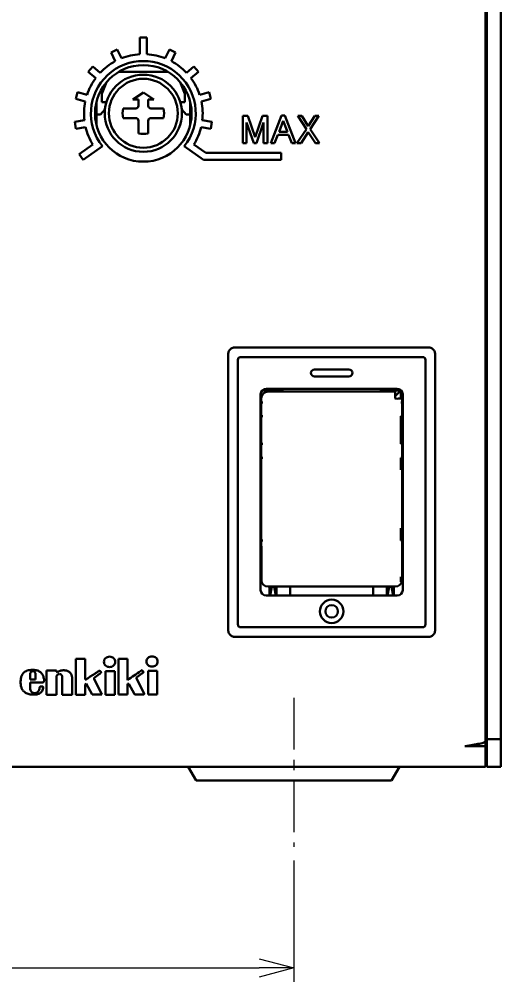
# Model space of a CAD drawing. Header units: millimetres. Extents: x 92 to 566, y 48 to 192.
# Drawn here: x 131.7 to 166.6, y 59.4 to 129.3 of the extents above; entities that cross this region are included whole.
import ezdxf

# ---------------------------------------------------------------- set-up
doc = ezdxf.new("R2010")
doc.units = ezdxf.units.MM
doc.linetypes.add('CENTER', pattern=[2, 1.25, -0.25, 0.25, -0.25])
doc.layers.get('0').update_dxf_attribs({"lineweight": 30})
doc.layers.get('Defpoints').update_dxf_attribs({"lineweight": 9})
doc.layers.add('2KD_寸法１', color=7, linetype='Continuous', lineweight=15)
doc.layers.add('2KD_寸法１ @ 1', color=7, linetype='Continuous', lineweight=15)
doc.styles.get("Standard").update_dxf_attribs({"font": 'simplex.shx', "width": 0.8, "bigfont": 'extfont.shx'})
doc.dimstyles.new('KD-STD', dxfattribs={"dimscale": 0, "dimtxt": 2.5, "dimasz": 2.5, "dimexe": 1, "dimexo": 1, "dimgap": 1, "dimtad": 1, "dimdsep": 46, "dimtxsty": 'Standard', "dimblk": 'OPEN30', "dimcen": 0, "dimadec": 0, "dimazin": 0, "dimtfac": 1, "dimtmove": 0, "dimatfit": 3, "dimldrblk": 'OPEN30', "dimfxl": 1, "dimtolj": 1, "dimtzin": 0, "dimlwd": 15, "dimlwe": 15, "dimarcsym": 0})

# ---------------------------------------------------------------- blocks, each defined once
blk = doc.blocks.new('_Open30')
at = {"lineweight": -2}
for p, q in [((-1, 0.268), (0, 0)), ((0, 0), (-1, -0.268)), ((0, 0), (-1, 0))]:
    blk.add_line(p, q, dxfattribs=at)
blk = doc.blocks.new('*D41')
at = {"layer": '2KD_寸法１', "color": 0, "lineweight": 15}
for p, q in [((106.605, 68.224), (106.605, 59.434)), ((151.605, 68.224), (151.605, 59.434)), ((109.105, 60.434), (149.105, 60.434))]:
    blk.add_line(p, q, dxfattribs=at)
at = {"layer": 'Defpoints', "color": 0}
for p in [(106.605, 69.224), (151.605, 69.224), (151.605, 60.434)]:
    blk.add_point(p, dxfattribs=at)
at = {"layer": '2KD_寸法１', "color": 0, "lineweight": 15, "xscale": 2.5, "yscale": 2.5, "zscale": 2.5, "rotation": 180}
blk.add_blockref('_Open30', (106.605, 60.434), dxfattribs=at)
at = {"layer": '2KD_寸法１', "color": 0, "lineweight": 15, "xscale": 2.5, "yscale": 2.5, "zscale": 2.5}
blk.add_blockref('_Open30', (151.605, 60.434), dxfattribs=at)
at = {"layer": '2KD_寸法１', "color": 0, "insert": (129.105, 62.684), "char_height": 2.5, "attachment_point": 5}
blk.add_mtext('\\A1;45', dxfattribs=at)
blk = doc.blocks.new('A$C07186D2C')
for p, q in [((36.4, 1.854), (36.4, 90.8)), ((36.5, 91), (36.5, 2)), ((37.5, 91), (37.5, 2)), ((11.35, 52.9), (11.35, 51.693)), ((11.85, 52.9), (11.35, 52.9)), ((11.85, 51.693), (11.85, 52.9)), ((9.713, 52.037), (9.26, 51.826)), ((9.26, 51.826), (9.559, 51.185)), ((10.012, 51.396), (9.713, 52.037)), ((13.487, 52.037), (13.188, 51.396)), ((13.94, 51.826), (13.487, 52.037)), ((13.641, 51.185), (13.94, 51.826)), ((7.93, 50.805), (7.609, 50.422)), ((7.609, 50.422), (8.151, 49.968)), ((8.472, 50.351), (7.93, 50.805)), ((13.386, 50.41), (9.814, 50.41)), ((15.27, 50.805), (14.728, 50.351)), ((15.049, 49.968), (15.591, 50.422)), ((15.591, 50.422), (15.27, 50.805)), ((8.933, 49.667), (8.6, 48.81)), ((14.267, 49.667), (14.6, 48.81)), ((6.835, 48.936), (6.706, 48.453)), ((7.518, 48.753), (6.835, 48.936)), ((11.6, 48.91), (10.85, 48.41)), ((12.35, 48.41), (11.6, 48.91)), ((16.365, 48.936), (15.682, 48.753)), ((16.494, 48.453), (16.365, 48.936)), ((6.706, 48.453), (7.389, 48.27)), ((8.2, 48.231), (8.2, 47.31)), ((8.6, 48.21), (8.6, 48.81)), ((8.917, 48.21), (8.6, 48.21)), ((10.85, 48.41), (11.25, 48.41)), ((11.25, 48.41), (11.25, 47.96)), ((11.95, 47.96), (11.95, 48.41)), ((11.95, 48.41), (12.35, 48.41)), ((14.6, 48.21), (14.283, 48.21)), ((14.6, 48.81), (14.6, 48.21)), ((15, 47.31), (15, 48.231)), ((15.811, 48.27), (16.494, 48.453)), ((8.5, 47.31), (8.814, 47.686)), ((11.05, 47.76), (10.141, 47.76)), ((13.059, 47.76), (12.15, 47.76)), ((14.7, 47.31), (14.386, 47.686)), ((7.329, 46.901), (6.633, 46.778)), ((8.2, 47.31), (8.5, 47.31)), ((8.2, 47.31), (8.2, 46.569)), ((10.141, 47.06), (11.05, 47.06)), ((11.25, 46.86), (11.25, 45.951)), ((11.95, 45.951), (11.95, 46.86)), ((12.15, 47.06), (13.059, 47.06)), ((15, 47.31), (14.7, 47.31)), ((15, 47.31), (15, 46.569)), ((16.567, 46.778), (15.871, 46.901)), ((18.801, 47.215), (19.168, 47.215)), ((18.801, 45.235), (18.801, 47.215)), ((19.168, 47.215), (19.7, 45.675)), ((19.7, 45.675), (20.233, 47.215)), ((20.233, 47.215), (20.592, 47.215)), ((20.592, 47.215), (20.592, 45.235)), ((20.831, 45.235), (21.619, 47.239)), ((21.735, 46.856), (21.434, 46.057)), ((21.619, 47.239), (21.851, 47.239)), ((22.036, 46.057), (21.735, 46.856)), ((21.851, 47.239), (22.638, 45.235)), ((23.416, 46.266), (22.791, 47.215)), ((22.791, 47.215), (23.092, 47.215)), ((23.092, 47.215), (23.555, 46.486)), ((23.555, 46.486), (24.019, 47.215)), ((24.32, 47.215), (23.694, 46.266)), ((24.019, 47.215), (24.32, 47.215)), ((6.633, 46.778), (6.719, 46.286)), ((6.719, 46.286), (7.416, 46.408)), ((15.784, 46.408), (16.481, 46.286)), ((16.481, 46.286), (16.567, 46.778)), ((19.608, 45.235), (19.075, 46.752)), ((19.075, 46.752), (19.075, 45.235)), ((20.318, 46.752), (19.793, 45.235)), ((20.318, 45.235), (20.318, 46.752)), ((22.733, 45.235), (23.416, 46.266)), ((23.694, 46.266), (24.378, 45.235)), ((21.352, 45.838), (21.109, 45.235)), ((22.117, 45.838), (21.352, 45.838)), ((21.434, 46.057), (22.036, 46.057)), ((22.36, 45.235), (22.117, 45.838)), ((23.555, 46.046), (23.034, 45.235)), ((24.077, 45.235), (23.555, 46.046)), ((7.94, 45.143), (6.951, 44.45)), ((7.238, 44.041), (8.637, 45.02)), ((14.563, 45.02), (15.962, 44.041)), ((16.12, 44.541), (15.26, 45.143)), ((19.075, 45.235), (18.801, 45.235)), ((19.793, 45.235), (19.608, 45.235)), ((20.592, 45.235), (20.318, 45.235)), ((21.109, 45.235), (20.831, 45.235)), ((22.638, 45.235), (22.36, 45.235)), ((23.034, 45.235), (22.733, 45.235)), ((24.378, 45.235), (24.077, 45.235)), ((6.951, 44.45), (7.238, 44.041)), ((15.962, 44.041), (21.6, 44.041)), ((21.6, 44.541), (16.12, 44.541)), ((21.6, 44.041), (21.6, 44.541)), ((18.25, 30.425), (32.25, 30.425)), ((17.75, 9.925), (17.75, 29.925)), ((18.45, 29.513), (18.45, 10.337)), ((31.838, 29.725), (18.662, 29.725)), ((32.05, 10.337), (32.05, 29.513)), ((32.75, 29.925), (32.75, 9.925)), ((24, 28.825), (26.5, 28.825)), ((26.5, 28.325), (24, 28.325)), ((21.75, 27.3), (20.25, 27.3)), ((20.5, 27.425), (30, 27.425)), ((21.75, 27.3), (21.675, 27.225)), ((21.75, 27.225), (21.75, 27.3)), ((28.75, 27.3), (28.75, 27.226)), ((30.25, 27.3), (28.75, 27.3)), ((28.75, 27.3), (28.824, 27.226)), ((30.25, 27.3), (29.849, 26.899)), ((30.25, 26.714), (30.25, 27.3)), ((20.1, 12.825), (20.1, 27.025)), ((29.849, 27.226), (20.649, 27.224)), ((30.4, 27.025), (30.4, 12.825)), ((20.25, 26.425), (20.1, 26.425)), ((30.4, 26.425), (30.25, 26.425)), ((20.1, 25.425), (20.25, 25.425)), ((30.25, 25.425), (30.4, 25.425)), ((30.25, 23.425), (30.25, 25.425)), ((20.25, 23.425), (20.1, 23.425)), ((30.4, 23.425), (30.25, 23.425)), ((20.1, 22.425), (20.25, 22.425)), ((30.25, 22.425), (30.4, 22.425)), ((30.25, 21.55), (30.25, 22.425)), ((20.15, 21.025), (20.1, 21.025)), ((30.4, 21.025), (30.35, 21.025)), ((20.1, 18.825), (20.15, 18.825)), ((30.35, 18.825), (30.4, 18.825)), ((30.25, 16.425), (30.25, 17.3)), ((20.25, 16.425), (20.1, 16.425)), ((30.4, 16.425), (30.25, 16.425)), ((20.1, 15.425), (20.151, 15.425)), ((20.151, 14.035), (20.151, 15.546)), ((30.351, 14.037), (30.351, 15.547)), ((30.351, 15.425), (30.4, 15.425)), ((20.151, 13.54), (20.151, 14.035)), ((30.351, 13.542), (30.351, 14.037)), ((20.166, 13.425), (20.1, 13.425)), ((30.25, 13.425), (30.25, 13.789)), ((30.4, 13.425), (30.335, 13.425)), ((20.651, 13.07), (29.851, 13.072)), ((20.75, 12.425), (20.75, 13.07)), ((20.798, 12.425), (20.909, 13.05)), ((20.909, 13.07), (20.909, 13.05)), ((20.909, 13.05), (21.091, 13.05)), ((21.091, 13.05), (21.091, 13.071)), ((21.091, 13.05), (21.202, 12.425)), ((21.25, 13.071), (21.25, 12.425)), ((22.25, 12.425), (22.25, 13.071)), ((28.25, 13.072), (28.25, 12.425)), ((29.25, 12.425), (29.25, 13.072)), ((29.298, 12.425), (29.409, 13.05)), ((29.409, 13.072), (29.409, 13.05)), ((29.409, 13.05), (29.591, 13.05)), ((29.591, 13.05), (29.591, 13.072)), ((29.591, 13.05), (29.702, 12.425)), ((29.75, 13.072), (29.75, 12.425)), ((30, 12.425), (20.5, 12.425)), ((18.662, 10.125), (31.838, 10.125)), ((32.25, 9.425), (18.25, 9.425)), ((6.719, 7.829), (6.719, 5.227)), ((7.379, 7.829), (6.719, 7.829)), ((7.379, 6.327), (7.379, 7.829)), ((9.801, 7.843), (9.801, 5.24)), ((10.462, 7.843), (9.801, 7.843)), ((10.462, 6.296), (10.462, 7.843)), ((4.578, 6.988), (4.578, 5.23)), ((5.309, 6.988), (4.578, 6.988)), ((5.309, 6.886), (5.309, 6.988)), ((3.403, 6.74), (3.403, 6.34)), ((3.403, 6.34), (3.787, 6.34)), ((3.787, 6.34), (3.787, 6.74)), ((5.353, 6.856), (5.309, 6.886)), ((5.309, 5.23), (5.309, 6.53)), ((5.709, 6.565), (5.709, 5.23)), ((6.441, 5.23), (6.441, 6.468)), ((7.428, 6.327), (7.379, 6.327)), ((8.026, 6.37), (8.026, 6.448)), ((8.592, 5.239), (8.026, 6.37)), ((8.864, 6.948), (8.864, 5.227)), ((9.525, 6.948), (8.864, 6.948)), ((9.525, 5.227), (9.525, 6.948)), ((11.094, 6.411), (11.113, 6.481)), ((11.656, 5.312), (11.094, 6.411)), ((11.959, 6.962), (11.959, 5.248)), ((12.602, 6.962), (11.959, 6.962)), ((12.602, 5.248), (12.602, 6.962)), ((3.403, 5.687), (3.403, 6.121)), ((3.403, 6.121), (4.314, 6.121)), ((7.379, 5.978), (7.458, 6.036)), ((7.379, 5.227), (7.379, 5.978)), ((7.458, 6.036), (7.892, 5.239)), ((10.462, 6.018), (10.547, 6.016)), ((10.462, 5.24), (10.462, 6.018)), ((10.547, 6.016), (10.962, 5.275)), ((4.578, 5.23), (5.309, 5.23)), ((5.709, 5.23), (6.441, 5.23)), ((6.719, 5.227), (7.379, 5.227)), ((7.892, 5.239), (8.592, 5.239)), ((8.864, 5.227), (9.525, 5.227)), ((9.801, 5.24), (10.462, 5.24)), ((11.652, 5.268), (11.656, 5.312)), ((11.959, 5.248), (12.602, 5.248)), ((36.4, 1.5), (34.9, 1.5)), ((36.4, 1.5), (36.4, 1.854)), ((36.4, 1.5), (36.4, 0)), ((36.5, 0), (36.5, 2)), ((36.5, 2), (37.5, 2)), ((37.5, 2), (37.5, 0)), ((34.9, 0), (-34.9, 0)), ((14.845, 0), (15.423, -1)), ((29.577, -1), (30.155, 0)), ((36.4, 0), (34.9, 0)), ((37.5, 0), (36.5, 0)), ((29.577, -1), (15.423, -1))]:
    blk.add_line(p, q)
at = {"flags": 128}
blk.add_lwpolyline([(29.849, 26.706), (29.849, 26.807), (29.849, 26.904), (29.849, 26.993), (29.849, 27.072), (29.849, 27.138), (29.849, 27.186), (29.849, 27.216), (29.849, 27.226)], dxfattribs=at)
for centre, radius in [((11.6, 47.4), 3.5), ((11.6, 47.41), 2.8), ((11.6, 47.41), 2.5), ((25.25, 11.275), 0.85), ((25.25, 11.275), 0.45)]:
    blk.add_circle(centre, radius)
for centre, radius, start, end in [((11.6, 47.4), 4.3, 93.33303, 111.66697), ((11.6, 47.4), 4.3, 68.33303, 86.66697), ((11.6, 47.4), 3.8, 321.22782, 218.77218), ((11.6, 47.4), 4.3, 118.33303, 136.66697), ((11.6, 47.4), 4.3, 43.33303, 61.66697), ((11.6, 47.4), 4.3, 143.33303, 161.66697), ((11.6, 47.4), 4.3, 18.33303, 36.66697), ((11.6, 47.4), 4.3, 168.33303, 186.66697), ((11.6, 47.4), 4.3, 353.33303, 11.66697), ((11.6, 47.41), 1.5, 166.5066, 193.4934), ((11.05, 47.96), 0.2, 270, 0), ((12.15, 47.96), 0.2, 180, 270), ((11.6, 47.41), 1.5, 346.5066, 13.4934), ((11.05, 46.86), 0.2, 0, 90), ((12.15, 46.86), 0.2, 90, 180), ((11.6, 47.4), 4.3, 193.33303, 211.66697), ((11.6, 47.4), 4.3, 328.33303, 346.66697), ((11.6, 47.41), 1.5, 256.5066, 283.4934), ((18.25, 29.925), 0.5, 152.4576, 180), ((18.25, 29.925), 0.5, 90, 117.5424), ((32.25, 29.925), 0.5, 62.4576, 90), ((32.25, 29.925), 0.5, 0, 27.5424), ((24, 28.575), 0.25, 90, 270), ((26.5, 28.575), 0.25, 270, 90), ((20.5, 27.025), 0.4, 90, 180), ((30, 27.025), 0.4, 0, 90), ((20.649, 26.724), 0.5, 90.0102, 180.0102), ((29.973, 29.889), 3.185, 267.76486, 276.77657), ((20.636, 13.556), 0.485, 181.87292, 271.75919), ((29.866, 13.557), 0.485, 268.26091, 358.14773), ((20.5, 12.825), 0.4, 180, 270), ((30, 12.825), 0.4, 270, 0), ((18.25, 9.925), 0.5, 180, 207.5424), ((32.25, 9.925), 0.5, 332.4576, 0), ((18.25, 9.925), 0.5, 242.4576, 270), ((32.25, 9.925), 0.5, 270, 297.5424)]:
    blk.add_arc(centre, radius, start, end)
for centre, major_axis, start_param, end_param in [((18.874, 29.301), (0.367, -0.367), 2.617994, 3.665191), ((31.626, 29.301), (-0.367, -0.367), 2.617994, 3.665191), ((18.874, 10.549), (-0.367, -0.367), 5.759587, 6.806784), ((31.626, 10.549), (0.367, -0.367), 5.759587, 6.806784)]:
    blk.add_ellipse(centre, major_axis=major_axis, ratio=0.57735, start_param=start_param, end_param=end_param)
for points, knots in [([(17.807, 30.156), (17.823, 30.184), (17.855, 30.238), (17.931, 30.316), (17.988, 30.35), (18.019, 30.368)], [0, 0, 0, 0, 0.321897, 0.643756, 1, 1, 1, 1]), ([(32.481, 30.368), (32.509, 30.352), (32.563, 30.32), (32.641, 30.244), (32.675, 30.187), (32.693, 30.156)], [0, 0, 0, 0, 0.321906, 0.64376, 1, 1, 1, 1]), ([(20.151, 15.546), (20.151, 16.391), (20.15, 18.093), (20.15, 20.891), (20.149, 23.789), (20.149, 25.75), (20.149, 26.724)], [0, 0, 0, 0, 0.248576, 0.5, 0.751424, 1, 1, 1, 1]), ([(30.351, 15.547), (30.351, 16.393), (30.35, 18.095), (30.35, 20.893), (30.349, 23.791), (30.349, 25.751), (30.349, 26.726)], [0, 0, 0, 0, 0.248576, 0.5, 0.751424, 1, 1, 1, 1]), ([(18.019, 9.482), (17.991, 9.498), (17.937, 9.53), (17.859, 9.606), (17.825, 9.663), (17.807, 9.694)], [0, 0, 0, 0, 0.321897, 0.64376, 1, 1, 1, 1]), ([(32.693, 9.694), (32.677, 9.666), (32.645, 9.612), (32.569, 9.534), (32.512, 9.5), (32.481, 9.482)], [0, 0, 0, 0, 0.321898, 0.643752, 1, 1, 1, 1]), ([(9.567, 7.612), (9.561, 7.663), (9.548, 7.764), (9.45, 7.889), (9.315, 7.972), (9.153, 8.001), (8.991, 7.972), (8.856, 7.888), (8.759, 7.764), (8.746, 7.663), (8.739, 7.612)], [0, 0, 0, 0, 0.121975, 0.242786, 0.367678, 0.500057, 0.632205, 0.75712, 0.878009, 1, 1, 1, 1]), ([(12.637, 7.637), (12.63, 7.687), (12.618, 7.786), (12.522, 7.908), (12.39, 7.99), (12.231, 8.019), (12.072, 7.99), (11.94, 7.908), (11.845, 7.786), (11.832, 7.687), (11.826, 7.637)], [0, 0, 0, 0, 0.122085, 0.243039, 0.367967, 0.500194, 0.632333, 0.757096, 0.877934, 1, 1, 1, 1]), ([(3.561, 7.032), (3.436, 7.025), (3.195, 7.012), (2.921, 6.842), (2.783, 6.622), (2.715, 6.395), (2.709, 6.226), (2.705, 6.133)], [0, 0, 0, 0, 0.263134, 0.505395, 0.64324, 0.803988, 1, 1, 1, 1]), ([(4.404, 6.348), (4.387, 6.436), (4.355, 6.597), (4.231, 6.799), (4.052, 6.941), (3.821, 7.021), (3.65, 7.028), (3.561, 7.032)], [0, 0, 0, 0, 0.221216, 0.405727, 0.575445, 0.779399, 1, 1, 1, 1]), ([(5.855, 7.001), (5.81, 7), (5.735, 6.998), (5.661, 6.984), (5.631, 6.979)], [0, 0, 0, 0, 0.596901, 1, 1, 1, 1]), ([(6.441, 6.468), (6.432, 6.54), (6.415, 6.688), (6.28, 6.867), (6.083, 6.983), (5.936, 6.995), (5.855, 7.001)], [0, 0, 0, 0, 0.242816, 0.50242, 0.729408, 1, 1, 1, 1]), ([(8.739, 7.612), (8.746, 7.561), (8.759, 7.46), (8.856, 7.335), (8.991, 7.252), (9.153, 7.223), (9.315, 7.252), (9.45, 7.335), (9.548, 7.46), (9.561, 7.561), (9.567, 7.612)], [0, 0, 0, 0, 0.122188, 0.24306, 0.36788, 0.499943, 0.632236, 0.757035, 0.877829, 1, 1, 1, 1]), ([(11.484, 7), (11.478, 6.996), (11.455, 6.981), (11.114, 6.746), (10.78, 6.515), (10.462, 6.296)], [0, 0, 0, 0, 0.017678, 0.066019, 1, 1, 1, 1]), ([(11.516, 6.995), (11.512, 6.997), (11.506, 7), (11.496, 7.002), (11.489, 7.002), (11.486, 7.001), (11.484, 7)], [0, 0, 0, 0, 0.361786, 0.652088, 0.838483, 1, 1, 1, 1]), ([(11.602, 6.896), (11.592, 6.907), (11.563, 6.941), (11.534, 6.974), (11.516, 6.995)], [0, 0, 0, 0, 0.354375, 1, 1, 1, 1]), ([(11.826, 7.637), (11.832, 7.587), (11.845, 7.488), (11.94, 7.365), (12.072, 7.283), (12.231, 7.255), (12.39, 7.283), (12.522, 7.365), (12.618, 7.488), (12.63, 7.587), (12.637, 7.637)], [0, 0, 0, 0, 0.12222, 0.243052, 0.367744, 0.499806, 0.631956, 0.756814, 0.877761, 1, 1, 1, 1]), ([(3.595, 6.932), (3.566, 6.929), (3.51, 6.921), (3.448, 6.87), (3.41, 6.807), (3.405, 6.763), (3.403, 6.74)], [0, 0, 0, 0, 0.283739, 0.558422, 0.775696, 1, 1, 1, 1]), ([(3.787, 6.74), (3.783, 6.769), (3.776, 6.825), (3.724, 6.887), (3.662, 6.925), (3.618, 6.93), (3.595, 6.932)], [0, 0, 0, 0, 0.283579, 0.558527, 0.775778, 1, 1, 1, 1]), ([(4.314, 6.121), (4.324, 6.122), (4.344, 6.125), (4.376, 6.156), (4.397, 6.212), (4.408, 6.281), (4.405, 6.327), (4.404, 6.348)], [0, 0, 0, 0, 0.109715, 0.220376, 0.479201, 0.763299, 1, 1, 1, 1]), ([(5.309, 6.53), (5.31, 6.539), (5.312, 6.562), (5.328, 6.609), (5.357, 6.659), (5.405, 6.701), (5.46, 6.728), (5.502, 6.731), (5.525, 6.732)], [0, 0, 0, 0, 0.086988, 0.211295, 0.451494, 0.612623, 0.790942, 1, 1, 1, 1]), ([(5.631, 6.979), (5.585, 6.964), (5.488, 6.934), (5.4, 6.883), (5.353, 6.856)], [0, 0, 0, 0, 0.469189, 1, 1, 1, 1]), ([(5.525, 6.732), (5.543, 6.731), (5.577, 6.729), (5.621, 6.71), (5.655, 6.684), (5.68, 6.653), (5.697, 6.621), (5.707, 6.592), (5.709, 6.573), (5.709, 6.565)], [0, 0, 0, 0, 0.197206, 0.367164, 0.520579, 0.66227, 0.797188, 0.912624, 1, 1, 1, 1]), ([(8.392, 6.954), (8.388, 6.951), (8.375, 6.943), (8.34, 6.921), (8.24, 6.856), (7.931, 6.655), (7.645, 6.469), (7.428, 6.327)], [0, 0, 0, 0, 0.014035, 0.037962, 0.108927, 0.325708, 1, 1, 1, 1]), ([(8.026, 6.448), (8.148, 6.535), (8.31, 6.65), (8.468, 6.769), (8.507, 6.798)], [0, 0, 0, 0, 0.756096, 1, 1, 1, 1]), ([(8.484, 6.935), (8.475, 6.941), (8.459, 6.954), (8.432, 6.961), (8.41, 6.961), (8.398, 6.956), (8.392, 6.954)], [0, 0, 0, 0, 0.339344, 0.616847, 0.811443, 1, 1, 1, 1]), ([(8.507, 6.798), (8.512, 6.802), (8.522, 6.811), (8.532, 6.828), (8.536, 6.845), (8.535, 6.866), (8.526, 6.888), (8.509, 6.913), (8.493, 6.927), (8.484, 6.935)], [0, 0, 0, 0, 0.128972, 0.242343, 0.34792, 0.454085, 0.608731, 0.788844, 1, 1, 1, 1]), ([(11.113, 6.481), (11.239, 6.575), (11.4, 6.694), (11.56, 6.814), (11.595, 6.84)], [0, 0, 0, 0, 0.784874, 1, 1, 1, 1]), ([(11.595, 6.84), (11.598, 6.843), (11.604, 6.849), (11.608, 6.862), (11.609, 6.873), (11.607, 6.883), (11.605, 6.89), (11.603, 6.894), (11.602, 6.896)], [0, 0, 0, 0, 0.22105, 0.431206, 0.63453, 0.781708, 0.907142, 1, 1, 1, 1]), ([(2.705, 6.133), (2.709, 6.044), (2.717, 5.88), (2.79, 5.659), (2.904, 5.489), (3.08, 5.345), (3.33, 5.249), (3.531, 5.239), (3.633, 5.234)], [0, 0, 0, 0, 0.181593, 0.333486, 0.467137, 0.593137, 0.791917, 1, 1, 1, 1]), ([(3.711, 5.343), (3.676, 5.346), (3.611, 5.351), (3.524, 5.398), (3.457, 5.471), (3.411, 5.571), (3.406, 5.647), (3.403, 5.687)], [0, 0, 0, 0, 0.199035, 0.379745, 0.556513, 0.771602, 1, 1, 1, 1]), ([(4.083, 5.759), (4.077, 5.725), (4.064, 5.647), (4.03, 5.544), (3.977, 5.457), (3.911, 5.395), (3.82, 5.35), (3.749, 5.345), (3.711, 5.343)], [0, 0, 0, 0, 0.169539, 0.383881, 0.518613, 0.66007, 0.815381, 1, 1, 1, 1]), ([(4.226, 5.833), (4.211, 5.832), (4.184, 5.832), (4.147, 5.826), (4.117, 5.813), (4.093, 5.791), (4.087, 5.77), (4.083, 5.759)], [0, 0, 0, 0, 0.261123, 0.467841, 0.634831, 0.809727, 1, 1, 1, 1]), ([(4.342, 5.766), (4.342, 5.77), (4.341, 5.779), (4.336, 5.793), (4.326, 5.805), (4.307, 5.819), (4.273, 5.831), (4.244, 5.832), (4.226, 5.833)], [0, 0, 0, 0, 0.088894, 0.183157, 0.286961, 0.407728, 0.653346, 1, 1, 1, 1]), ([(4.303, 5.56), (4.319, 5.605), (4.342, 5.672), (4.342, 5.742), (4.342, 5.766)], [0, 0, 0, 0, 0.669295, 1, 1, 1, 1]), ([(3.633, 5.234), (3.713, 5.237), (3.864, 5.242), (4.062, 5.308), (4.213, 5.417), (4.273, 5.511), (4.303, 5.56)], [0, 0, 0, 0, 0.304435, 0.576349, 0.781853, 1, 1, 1, 1]), ([(10.962, 5.275), (10.964, 5.272), (10.968, 5.265), (10.978, 5.257), (10.986, 5.254), (10.991, 5.253)], [0, 0, 0, 0, 0.312254, 0.590688, 1, 1, 1, 1]), ([(10.991, 5.253), (10.994, 5.253), (11, 5.252), (11.017, 5.252), (11.059, 5.252), (11.166, 5.252), (11.363, 5.253), (11.532, 5.254), (11.633, 5.254)], [0, 0, 0, 0, 0.011124, 0.028875, 0.077995, 0.210426, 0.527707, 1, 1, 1, 1]), ([(11.633, 5.254), (11.635, 5.254), (11.639, 5.255), (11.645, 5.258), (11.649, 5.262), (11.651, 5.266), (11.652, 5.268)], [0, 0, 0, 0, 0.266123, 0.527273, 0.749552, 1, 1, 1, 1]), ([(36.4, 1.854), (36.377, 1.824), (36.332, 1.765), (35.985, 1.677), (35.49, 1.588), (35.097, 1.529), (34.9, 1.5)], [0, 0, 0, 0, 0.249999, 0.499999, 0.75, 1, 1, 1, 1])]:
    blk.add_open_spline(points, degree=3, knots=knots)

msp = doc.modelspace()

# ---------------------------------------------------------------- linework, layer by layer
at = {"layer": '2KD_寸法１', "linetype": 'CENTER', "ltscale": 3}
msp.add_line((151.605, 80.028), (151.605, 69.224), dxfattribs=at)

# ---------------------------------------------------------------- block references
msp.add_blockref('A$C07186D2C', (129.105, 75.028))

# ---------------------------------------------------------------- dimensions: what is measured, and where the dimension line sits
at = {"layer": '2KD_寸法１ @ 1'}
dim = msp.add_linear_dim(base=(151.605, 60.434), p1=(106.605, 69.224), p2=(151.605, 69.224), dimstyle='KD-STD', override={"dimscale": 1, "dimtix": 0, "dimtofl": 1, "dimtmove": 1, "dimatfit": 3}, dxfattribs=at)
dim.commit()
dim.dimension.update_dxf_attribs({"geometry": '*D41', "text_midpoint": (129.105, 62.684)})

doc.saveas('drawing.dxf')
